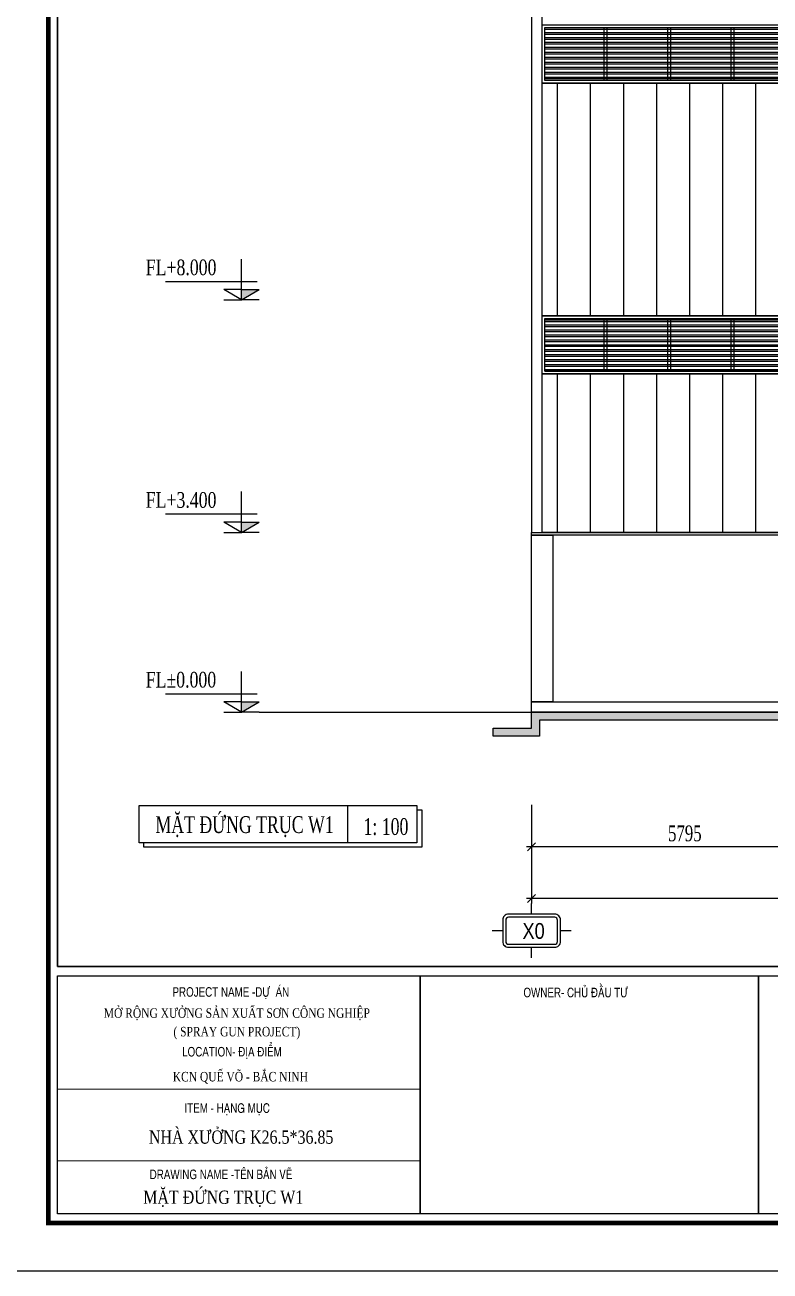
# Model space of a CAD drawing. Header units: inches. Extents: x 315041 to 662841, y -45540 to -35018.
# Drawn here: x 333773.6 to 333914.6, y -36052.2 to -35816.5 of the extents above; entities that cross this region are included whole.
import ezdxf
from ezdxf.enums import TextEntityAlignment as Align

# ---------------------------------------------------------------- set-up
doc = ezdxf.new("R2010")
doc.units = ezdxf.units.IN
doc.header["$MEASUREMENT"] = 0
for name, color, linetype in [('2', 2, 'Continuous'), ('250', 250, 'Continuous'), ('3', 3, 'Continuous'), ('7', 7, 'Continuous'), ('8', 8, 'Continuous'), ('BAO KHUNG', 31, 'Continuous'), ('flashing', 6, 'Continuous'), ('ROOFING', 4, 'Continuous')]:
    doc.layers.add(name, color=color, linetype=linetype)
for name, color, linetype, lineweight in [('AZNB-BN-TL-A- X- POWDER ELEVATION X W$0$TL- Brick wall', 132, 'Continuous', 15), ('AZNB-BN-TL-A- X- POWDER ELEVATION X W$0$TL- LOUVER', 40, 'Continuous', 15), ('S-Hatch', 8, 'Continuous', 9)]:
    doc.layers.add(name, color=color, linetype=linetype, lineweight=lineweight)
doc.layers.add('Cover text', color=7, linetype='Continuous', true_color=0x52370f)
doc.styles.add('hx2', font='VHARIALN.TTF')
doc.styles.add('ST1', font='times.ttf', dxfattribs={"width": 0.7})
doc.styles.add('ST3', font='times.ttf', dxfattribs={"width": 0.8})
doc.styles.get("Standard").update_dxf_attribs({"font": 'VHARIALN.TTF'})
doc.styles.add('vntimeh.shx', font='vntimeh.shx', dxfattribs={"width": 0.8, "bigfont": 'bigfont.shx'})
doc.dimstyles.new('100', dxfattribs={"dimtxt": 3, "dimasz": 1.5, "dimexe": 1, "dimexo": 0, "dimgap": 1, "dimtad": 1, "dimdec": 0, "dimlfac": 100, "dimzin": 0, "dimdsep": 46, "dimtxsty": 'ST1', "dimblk": 'OBLIQUE', "dimcen": 1, "dimdle": 1, "dimclrd": 8, "dimclre": 8, "dimclrt": 3, "dimadec": 0, "dimazin": 0, "dimtfac": 1, "dimtdec": 0, "dimtix": 1, "dimtmove": 1, "dimatfit": 3, "dimfxl": 0, "dimtfill": 1, "dimtolj": 1, "dimtzin": 0, "dimlwd": -1, "dimlwe": -1, "dimarcsym": 1})
pattern_1 = [(90, (10443.1095, 2779.4316), (-6.25, 1e-15), [])]

# ---------------------------------------------------------------- blocks, each defined once
blk = doc.blocks.new('A$C75D82031')
at = {"layer": '2', "color": 157, "linetype": 'Continuous'}
blk.add_lwpolyline([(0, 420), (594, 420), (594, 0), (0, 0)], close=True, dxfattribs=at)
at = {"layer": '7', "color": 147, "linetype": 'Continuous'}
blk.add_lwpolyline([(12.33, 57.61), (581.67, 57.61), (581.67, 409.19), (12.33, 409.19)], close=True, dxfattribs=at)
at = {"layer": 'BAO KHUNG', "color": 167, "linetype": 'Continuous', "const_width": 0.871}
blk.add_lwpolyline([(10.59, 9.07), (583.41, 9.07), (583.41, 410.93), (10.59, 410.93)], close=True, dxfattribs=at)
at = {"layer": 'BAO KHUNG', "color": 7}
for points in [[(12.33, 55.81), (80.92, 55.81), (80.92, 10.81), (12.33, 10.81)], [(80.92, 55.81), (144.95, 55.81), (144.95, 10.81), (80.92, 10.81)], [(144.95, 55.81), (285.8, 55.81), (285.8, 10.81), (144.95, 10.81)]]:
    blk.add_lwpolyline(points, close=True, dxfattribs=at)
at = {"layer": 'S-Hatch'}
for p, q in [((12.33, 34.43), (80.92, 34.43)), ((80.92, 20.88), (12.33, 20.88))]:
    blk.add_line(p, q, dxfattribs=at)
at = {"layer": 'BAO KHUNG', "color": 7, "linetype": 'Continuous', "width": 0.9}
for s, p in [(' OWNER- CHñ §ÇU T¦', (99.94, 51.79)), ('ITEM - H¹NG MôC', (36.35, 29.93)), ('DRAWING NAME -T£N B¶N VÏ', (29.76, 17.39))]:
    blk.add_text(s, height=1.8, dxfattribs=at).set_placement(p)
for s, p in [('PROJECT NAME -Dù  ÁN ', (45.37, 51.89)), ('LOCATION- §ÞA §IÓM', (45.32, 40.59))]:
    blk.add_text(s, height=1.8, dxfattribs=at).set_placement(p, align=Align.CENTER)
at = {"layer": 'Cover text', "linetype": 'Continuous', "style": 'ST3', "width": 0.8}
for s, p in [('MỞ RỘNG XƯỞNG SẢN XUẤT SƠN CÔNG NGHIỆP', (46.25, 47.9)), ('( SPRAY GUN PROJECT)', (46.25, 44.39)), (' KCN QUẾ VÕ - BẮC NINH', (46.64, 35.87))]:
    blk.add_text(s, height=1.8, dxfattribs=at).set_placement(p, align=Align.CENTER)
blk = doc.blocks.new('TENTRUC')
at = {"layer": '7'}
for p, q in [((0, 8.27), (0, 10.26)), ((-7.48, 5.13), (-5.48, 5.13)), ((5.48, 5.13), (7.48, 5.13)), ((0, 0), (0, 2))]:
    blk.add_line(p, q, dxfattribs=at)
blk.add_lwpolyline([(-4.36, 8.27), (4.36, 8.27, -0.414214), (5.48, 7.14), (5.48, 3.12, -0.414214), (4.36, 2), (-4.36, 2, -0.414214), (-5.48, 3.12), (-5.48, 7.14, -0.414214)], format="xyb", close=True, dxfattribs=at)
at = {"layer": '8', "ltscale": 15}
blk.add_lwpolyline([(-4.36, 7.68), (4.36, 7.68, -0.414214), (4.9, 7.14), (4.9, 3.12, -0.414214), (4.36, 2.58), (-4.36, 2.58, -0.414214), (-4.9, 3.12), (-4.9, 7.14, -0.414214)], format="xyb", close=True, dxfattribs=at)
at = {"layer": '3', "style": 'hx2'}
blk.add_attdef('TR', text='', height=2.9, dxfattribs=at).set_placement((-0.16, 3.83), align=Align.CENTER)
blk = doc.blocks.new('_Oblique')
at = {"color": 0, "linetype": 'ByBlock', "lineweight": -2}
blk.add_line((-0.5, -0.5), (0.5, 0.5), dxfattribs=at)
blk = doc.blocks.new('*D322')
at = {"color": 8, "linetype": 'Continuous', "transparency": 16777216}
for p, q in [((333869.45, -35964.02), (333869.45, -35972.99)), ((333927.4, -35964.02), (333927.4, -35972.99)), ((333928.4, -35971.99), (333868.45, -35971.99))]:
    blk.add_line(p, q, dxfattribs=at)
at = {"layer": 'Defpoints', "color": 0, "transparency": 16777216}
for p in [(333869.45, -35964.02), (333927.4, -35964.02), (333869.45, -35971.99)]:
    blk.add_point(p, dxfattribs=at)
at = {"color": 8, "transparency": 16777216, "xscale": 1.5, "yscale": 1.5, "zscale": 1.5, "rotation": 180}
blk.add_blockref('_Oblique', (333869.45, -35971.99), dxfattribs=at)
at = {"color": 8, "transparency": 16777216, "xscale": 1.5, "yscale": 1.5, "zscale": 1.5}
blk.add_blockref('_Oblique', (333927.4, -35971.99), dxfattribs=at)
at = {"color": 3, "transparency": 16777216, "insert": (333898.43, -35969.46), "char_height": 3, "attachment_point": 5, "style": 'ST1', "bg_fill": 3, "box_fill_scale": 1.25, "bg_fill_color": 256, "bg_fill_true_color": 13158600, "bg_fill_transparency": 7763212}
blk.add_mtext('\\A1;5795', dxfattribs=at)
blk = doc.blocks.new('*D323')
at = {"color": 8, "linetype": 'Continuous', "transparency": 16777216}
for p, q in [((333869.45, -35964.02), (333869.45, -35982.74)), ((334237.95, -35964.02), (334237.95, -35982.74)), ((334238.95, -35981.74), (333868.45, -35981.74))]:
    blk.add_line(p, q, dxfattribs=at)
at = {"layer": 'Defpoints', "color": 0, "transparency": 16777216}
for p in [(333869.45, -35964.02), (334237.95, -35964.02), (333869.45, -35981.74)]:
    blk.add_point(p, dxfattribs=at)
at = {"color": 8, "transparency": 16777216, "xscale": 1.5, "yscale": 1.5, "zscale": 1.5, "rotation": 180}
blk.add_blockref('_Oblique', (333869.45, -35981.74), dxfattribs=at)
at = {"color": 8, "transparency": 16777216, "xscale": 1.5, "yscale": 1.5, "zscale": 1.5}
blk.add_blockref('_Oblique', (334237.95, -35981.74), dxfattribs=at)
at = {"color": 3, "transparency": 16777216, "insert": (334053.7, -35979.21), "char_height": 3, "attachment_point": 5, "style": 'ST1', "bg_fill": 3, "box_fill_scale": 1.25, "bg_fill_color": 256, "bg_fill_true_color": 13158600, "bg_fill_transparency": 16586204}
blk.add_mtext('\\A1;36850', dxfattribs=at)
blk = doc.blocks.new('cos')
at = {"color": 8}
for p, q in [((0, 0), (0, 7.82)), ((-3, 3.49), (14.52, 3.49)), ((0, 1.99), (-3.39, 1.99)), ((0, 0), (-3.39, 1.99)), ((0, 1.99), (3.39, 1.99)), ((0, 0), (3.39, 1.99))]:
    blk.add_line(p, q, dxfattribs=at)
at = {"color": 4}
for p in [(-3.39, 0), (3.39, 0)]:
    blk.add_line(p, (0, 0), dxfattribs=at)
at = {"color": 8}
blk.add_solid([(0, 0), (-3.39, 1.99), (0, 1.99)], dxfattribs=at)
at = {"layer": '3', "color": 3, "style": 'vntimeh.shx', "width": 0.75}
blk.add_attdef('DSD', (1.32, 4.73), '', height=3, dxfattribs=at)
blk = doc.blocks.new('LV2')
at = {"true_color": 0xc0a22a}
h = blk.add_hatch(dxfattribs=at)
h.set_pattern_fill('ANSI32', color=42, scale=2.5, angle=135, style=0)
h.set_pattern_definition([(180, (-557.2638, -170.767), (-2e-16, -0.9375), []), (180, (-557.5763, -170.4545), (-2e-16, -0.9375), [])])
h.paths.add_polyline_path([(324027.84, -37513.6), (324391.34, -37513.6), (324391.34, -37523.6), (324027.84, -37523.6)])
at = {"color": 42, "true_color": 0xc0a22a}
for points in [[(324027.34, -37513.1), (324391.84, -37513.1), (324391.84, -37524.1), (324027.34, -37524.1)], [(324027.84, -37513.6), (324391.34, -37513.6), (324391.34, -37523.6), (324027.84, -37523.6)], [(324039.59, -37513.6), (324039.59, -37523.6), (324039.09, -37523.6), (324039.09, -37513.6)], [(324051.59, -37513.6), (324051.59, -37523.6), (324051.09, -37523.6), (324051.09, -37513.6)], [(324063.59, -37513.6), (324063.59, -37523.6), (324063.09, -37523.6), (324063.09, -37513.6)]]:
    blk.add_lwpolyline(points, close=True, dxfattribs=at)

msp = doc.modelspace()

# ---------------------------------------------------------------- hatches: boundary and pattern name
h = msp.add_hatch()
h.set_pattern_fill('AR-CONC', color=8, scale=0.25, style=0)
h.set_pattern_definition([(50, (10443.1095, 2779.4316), (1.7931504565, -0.1568803375), [0.1875, -2.0625]), (355, (10443.1095, 2779.4316), (-0.346878334, 1.880480334), [0.15, -1.65]), (100.4514, (10443.259, 2779.4185), (1.446273454, 1.723598855), [0.159350475, -1.75285528]), (46.1842, (10443.1095, 2779.9316), (2.668102622, -0.413797536), [0.28125, -3.09375]), (96.6356, (10443.332, 2779.897), (2.336656764, 2.435294677), [0.23902572, -2.6292825]), (351.1842, (10443.1095, 2779.9316), (2.336654863, 2.435296502), [0.225, -2.475]), (21, (10443.3595, 2779.8066), (1.49226763, -1.0065472267), [0.1875, -2.0625]), (326, (10443.3595, 2779.8066), (0.60828833, 1.812875113), [0.15, -1.65]), (71.4514, (10443.4839, 2779.7227), (2.100556571, 0.806326242), [0.159350475, -1.75285528]), (37.5, (10443.10955, 2779.43156), (0.0303996383, 0.8322346346), [0, -1.63, 0, -1.675, 0, -1.65625]), (7.5, (10443.10955, 2779.4316), (0.6576738436, 0.9860292797), [0, -0.955, 0, -1.5925, 0, -0.63125]), (327.5, (10442.55205, 2779.43156), (1.3345560904, -0.0563871793), [0, -0.625, 0, -1.95, 0, -2.5875]), (317.5, (10442.302, 2779.4316), (1.4579654234, 0.250262456), [0, -0.8125, 0, -1.295, 0, -1.8375])])
h.paths.add_polyline_path([(333870.9528, -35948.0402), (333870.9528, -35951.0402), (333869.4528, -35951.0402), (333862.1443, -35951.0402), (333862.1443, -35949.5402), (333869.4528, -35949.5402), (333869.4528, -35946.5402), (333870.9528, -35946.5402), (334349.1113, -35946.5402), (334349.1113, -35948.0402)])
at = {"layer": 'ROOFING'}
h = msp.add_hatch(dxfattribs=at)
h.set_pattern_fill('ANSI31', color=3, scale=50, angle=45, style=0)
h.set_pattern_definition(pattern_1)
h.paths.add_polyline_path([(333871.4529, -35827.5394), (333871.4529, -35871.5394), (334235.9536, -35871.5394), (334235.9536, -35827.5394)])
h = msp.add_hatch(dxfattribs=at)
h.set_pattern_fill('ANSI31', color=3, scale=50, angle=45, style=0)
h.set_pattern_definition(pattern_1)
h.paths.add_polyline_path([(333871.4529, -35912.5402), (334235.9534, -35912.5402), (334235.9534, -35882.5394), (333871.4529, -35882.5394)])

# ---------------------------------------------------------------- linework, layer by layer
at = {"color": 8}
msp.add_line((333817.9035, -35946.5402), (334349.1113, -35946.5402), dxfattribs=at)
msp.add_line((333834.5979, -35964.1526), (333834.5979, -35971.2265))
for points in [[(333779.7734, -35643.0427), (334349.1113, -35643.0427), (334349.1113, -35994.6225), (333779.7734, -35994.6225)], [(333871.4529, -35827.5394), (334235.9536, -35827.5394), (334235.9536, -35871.5394), (333871.4529, -35871.5394)], [(333871.4529, -35882.5394), (334235.9534, -35882.5394), (334235.9534, -35912.5402), (333871.4529, -35912.5402)], [(333869.4528, -35913.0402), (333873.453, -35913.0402), (333873.453, -35944.5402), (333869.4528, -35944.5402)], [(333869.4528, -35944.5402), (334349.1113, -35944.5402), (334349.1113, -35946.5402), (333869.4528, -35946.5402)], [(333870.9528, -35948.0402), (333870.9528, -35951.0402), (333869.4528, -35951.0402), (333862.1443, -35951.0402), (333862.1443, -35949.5402), (333869.4528, -35949.5402), (333869.4528, -35946.5402), (333870.9528, -35946.5402), (334349.1113, -35946.5402), (334349.1113, -35948.0402)]]:
    msp.add_lwpolyline(points, close=True, dxfattribs=at)
msp.add_lwpolyline([(333795.2041, -35964.1526), (333847.7669, -35964.1526), (333847.7669, -35971.2265), (333795.2041, -35971.2265)], close=True)
at = {"layer": 'AZNB-BN-TL-A- X- POWDER ELEVATION X W$0$TL- Brick wall', "lineweight": 0}
msp.add_line((334318.126, -35944.5402), (333869.4528, -35944.5402), dxfattribs=at)
at = {"layer": 'AZNB-BN-TL-A- X- POWDER ELEVATION X W$0$TL- LOUVER'}
for p, q in [((333871.453, -35828.5393), (333871.453, -35816.5393)), ((333871.453, -35883.5393), (333871.453, -35871.5393))]:
    msp.add_line(p, q, dxfattribs=at)
at = {"layer": 'flashing'}
for points in [[(333869.4529, -35912.5402), (333871.4529, -35912.5402), (333871.453, -35695.6893), (333869.453, -35695.6893)], [(333869.4529, -35912.5402), (334235.9534, -35912.5402), (334235.9534, -35913.0402), (333869.4529, -35913.0402)]]:
    msp.add_lwpolyline(points, close=True, dxfattribs=at)

# ---------------------------------------------------------------- block references
at = {"color": 1}
msp.add_blockref('A$C75D82031', (333767.4424, -36052.2326), dxfattribs=at)
at = {"color": 8}
for p in [(9844.1104, 1696.5649), (9844.1104, 1641.5649)]:
    msp.add_blockref('LV2', p, dxfattribs=at)
at = {"layer": '250'}
ref = msp.add_blockref('cos', (333814.554, -35868.5522), dxfattribs=dict(at, xscale=-0.98876953125, yscale=0.98876953125, zscale=0.98876953125))
ref.add_attrib('DSD', 'FL+8.000', (333796.4588, -35863.8766), dxfattribs={"layer": '3', "color": 3, "height": 2.96631, "style": 'vntimeh.shx', "width": 0.75})
ref = msp.add_blockref('cos', (333814.554, -35912.5402), dxfattribs=dict(at, xscale=-0.98876953125, yscale=0.98876953125, zscale=0.98876953125))
ref.add_attrib('DSD', 'FL+3.400', (333796.4588, -35907.8646), dxfattribs={"layer": '3', "color": 3, "height": 2.96631, "style": 'vntimeh.shx', "width": 0.75})
ref = msp.add_blockref('cos', (333814.554, -35946.5402), dxfattribs=dict(at, xscale=-0.98876953125, yscale=0.98876953125, zscale=0.98876953125))
ref.add_attrib('DSD', 'FL%%p0.000', (333796.4588, -35941.8646), dxfattribs={"layer": '3', "color": 3, "height": 2.96631, "style": 'vntimeh.shx', "width": 0.75})
at = {"layer": '3'}
ref = msp.add_blockref('TENTRUC', (333869.4529, -35993.0002), dxfattribs=dict(at, xscale=-1))
ref.add_attrib('TR', 'x0', dxfattribs={"layer": '0', "height": 3, "style": 'hx2'}).set_placement((333869.8227, -35989.4081), align=Align.CENTER)

# ---------------------------------------------------------------- texts
at = {"color": 3, "linetype": 'Continuous', "style": 'ST3', "width": 0.8}
for s, p in [('NHÀ XƯỞNG K26.5*36.85', (333797.0634, -36028.1414)), ('MẶT ĐỨNG TRỤC W1 ', (333795.9864, -36039.51))]:
    msp.add_text(s, height=2.5, dxfattribs=at).set_placement(p)

# ---------------------------------------------------------------- next in the draw order: texts
at = {"color": 3, "linetype": 'Continuous', "insert": (333837.6428, -35968.1897), "char_height": 3.18182, "attachment_point": 4, "style": 'ST1', "bg_fill": 3, "box_fill_scale": 1.25, "bg_fill_color": 256, "bg_fill_true_color": 13158600, "bg_fill_transparency": 3139400}
msp.add_mtext('\\A1;1: 100', dxfattribs=at)

# ---------------------------------------------------------------- next in the draw order: dimensions: what is measured, and where the dimension line sits
at = {"color": 8}
dim = msp.add_linear_dim(base=(333869.4529, -35971.99), p1=(333927.403, -35964.0234), p2=(333869.4529, -35964.0234), angle=180, dimstyle='100', dxfattribs=at)
dim.commit()
dim.dimension.update_dxf_attribs({"geometry": '*D322', "text_midpoint": (333898.428, -35969.4597)})

# ---------------------------------------------------------------- next in the draw order: linework, layer by layer
msp.add_lwpolyline([(333847.7669, -35964.9982), (333848.665, -35964.9982), (333848.665, -35972.0721), (333796.1023, -35972.0721), (333796.1023, -35971.2265)])

# ---------------------------------------------------------------- next in the draw order: dimensions: what is measured, and where the dimension line sits
dim = msp.add_linear_dim(base=(333869.4529, -35981.7353), p1=(334237.9532, -35964.0234), p2=(333869.4529, -35964.0234), angle=180, dimstyle='100', dxfattribs=at)
dim.commit()
dim.dimension.update_dxf_attribs({"geometry": '*D323', "text_midpoint": (334053.7031, -35979.2093)})

# ---------------------------------------------------------------- next in the draw order: texts
at = {"color": 3, "linetype": 'Continuous', "insert": (333798.2931, -35968.1897), "char_height": 3.181818, "attachment_point": 4, "style": 'ST1', "bg_fill": 3, "box_fill_scale": 1.25, "bg_fill_color": 256, "bg_fill_true_color": 13158600, "bg_fill_transparency": 3139304}
msp.add_mtext('\\A1;MẶT ĐỨNG TRỤC W1', dxfattribs=at)

doc.saveas('drawing.dxf')
